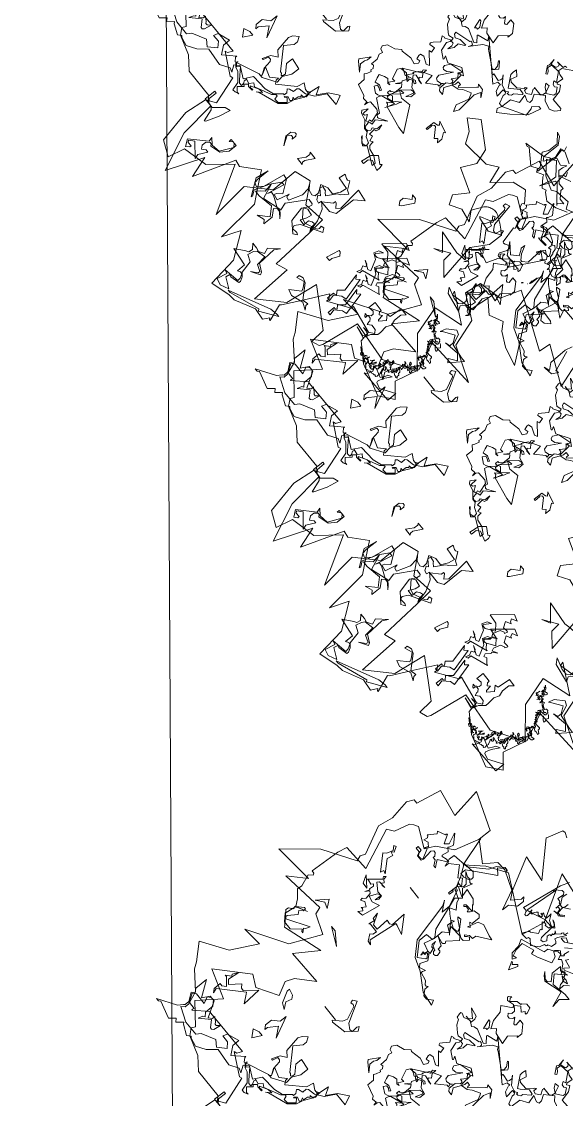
# Model space of a CAD drawing. Header units: metres. Extents: x -71 to 881, y -503 to 661.
# Drawn here: x 113 to 120.13, y -266.55 to -252.44 of the extents above; entities that cross this region are included whole.
import ezdxf

# ---------------------------------------------------------------- set-up
doc = ezdxf.new("R2010")
doc.units = ezdxf.units.M
doc.layers.add('04. Pisos', color=8, linetype='Continuous', lineweight=5)
doc.layers.add('ARBRE', color=100, linetype='Continuous', lineweight=13, true_color=0x00ff3f)

# ---------------------------------------------------------------- blocks, each defined once
blk = doc.blocks.new('WMF2', base_point=(0, 0.01))
at = {"color": 251, "lineweight": 0, "true_color": 0x636466}
for points in [[(152.62, -198.66), (162.76, -199.86), (152.65, -183.05), (154.26, -173.69), (175.85, -184.22), (183.13, -179.1), (188.97, -172.64), (192.5, -184.13), (195.26, -173.72), (200.97, -168.92), (202.85, -164.87), (210.8, -168.41), (212.43, -167.44), (213.62, -166.42), (215.13, -160.27), (217.5, -158.38), (210.72, -142.97), (221.5, -142.28), (222.26, -138.6), (222.84, -126.51), (221.75, -126.41), (221.24, -125.83), (222.46, -124.38), (220.76, -119.93), (220.93, -117.85), (217.92, -115.52), (216.01, -113.25), (211.75, -115.52), (215.09, -113.71), (215.69, -113.21), (216.23, -113.25), (216.29, -112.71), (215.78, -112.1), (217.44, -110.7), (217.53, -109.6), (213.13, -105.6), (212.64, -105.02), (197.13, -110.25), (202.88, -101.16), (188.84, -101.73), (195.03, -95.86), (196.4, -92.3), (193.55, -87.25), (201.48, -82.18), (206.17, -84.52), (217.5, -73.62), (205.76, -70.03), (212.07, -61.12), (204.08, -54.99), (204.77, -53.52), (202.84, -51.25), (195.1, -48.95), (190.12, -45.33), (178.29, -45.44), (176.89, -43.78), (174.7, -43.59), (173.01, -29.2), (166.39, -14.78), (160.89, -29.58), (158.19, -21.39), (152.68, -38.14), (149.95, -37.75), (143.85, -43.43), (139.57, -38.33), (135.29, -33.25), (133.39, -15.7), (130.63, -23.1), (123.64, -13.73), (121.99, -1.9), (114.39, -4.34), (111.72, -4.67), (103.98, -8.76), (99.27, -8.35), (97.95, -10.89), (97.46, -10.41), (97.02, -10.37), (99.54, -16.88), (99.06, -17.38), (95.41, -24.9), (90.83, -34.32), (89.42, -32.65), (89.51, -31.56), (81.64, -37.29), (81.55, -38.39), (70.38, -36.78), (69.61, -32.48), (62.22, -27.79), (49.27, -24.43), (44.16, -28.75), (49.49, -33.04), (47.38, -42.86), (52.22, -53.02), (31.88, -54.47), (45.91, -59.56), (49.4, -70.11), (59.14, -74.81), (58.34, -81.44), (49.36, -83.76), (46.84, -91.88), (40.14, -89.34), (24.4, -82.93), (24.01, -87.6), (8.81, -80.93), (12.69, -92.64)], [(122.03, -4.59), (121.2, -8.62), (122.72, -8.94), (116.58, -10.22), (116.74, -11.56), (117.68, -13), (118.53, -13.17), (119.53, -12.5), (119.62, -15.95), (127.05, -16.59), (123.52, -19.64), (122.5, -20.31), (122.25, -21.93), (124.05, -23.52), (121.84, -23.52), (120.32, -23.2), (118.31, -24.55), (119.17, -26.74), (115.88, -30.39), (117.14, -28.09), (116.53, -20.76), (113.49, -19.25), (112.89, -18.34), (116.25, -16.14), (114.07, -18.14), (114, -18.92), (116.7, -19.9), (117.23, -23.8), (120.73, -22.94), (121.42, -21.76), (121.9, -19.39), (119.14, -18.3), (118.02, -13.51), (116.67, -12.35), (115.65, -10.82), (115.72, -10.05), (119.34, -9.11), (120.19, -9.29), (120.53, -7.61), (116.29, -5.59), (119.5, -4.04), (122.03, -4.59), (122.03, -4.59)], [(100.3, -13.3), (97.37, -13.9), (96.16, -13.9), (102.61, -9.16), (103.21, -9.75), (114.9, -5.14), (116, -5.14), (100.3, -13.3), (100.3, -13.3)], [(172.36, -209.7), (174.37, -210.56), (175.39, -210.16), (176.98, -204.42), (177.29, -203.7), (165.65, -192.21), (176.34, -193.26), (169.52, -180.97), (177.55, -183.87), (181.35, -183.49), (184.59, -178.67), (192.69, -183.49), (192.69, -188.7), (207.51, -193.95), (205.44, -181.84), (216.23, -183.49), (218.11, -173.58), (219.76, -173.52), (220.92, -170.8), (219.49, -162.84), (220.49, -156.77), (215.08, -146.26), (215.94, -144.26), (215.12, -142.21), (227.2, -134.24), (237.13, -121.84), (221.43, -123.58), (227.53, -117.47), (210.08, -120.09), (209.21, -117.47), (201.41, -114.58), (204.04, -108.47), (206.64, -102.36), (221.47, -92.77), (213.62, -93.64), (218.84, -83.17), (228.67, -76.4), (223.08, -70.7), (221.59, -68.47), (214.46, -63.39), (212.7, -59.01), (209.83, -58.98), (210.04, -58.28), (209.88, -57.88), (205.22, -63.07), (204.55, -62.86), (196.2, -62.98), (185.71, -63.11), (186.56, -61.11), (187.58, -60.7), (178.92, -56.25), (177.9, -56.66), (174.32, -45.95), (177.81, -43.34), (178.67, -34.61), (175.87, -21.54), (169.72, -18.91), (168.26, -25.61), (158.55, -28.14), (151.66, -37.02), (141.23, -19.49), (142.97, -34.33), (135.13, -42.17), (135.3, -53.01), (129.01, -55.27), (122.91, -48.29), (114.53, -49.68), (113.77, -42.55), (112.45, -25.61), (108.09, -27.35), (107.21, -10.78), (98.49, -19.49), (96.74, -32.59), (81.64, -23.67), (81.04, -17.76), (78.09, -18.94), (77.45, -20.28), (75.41, -35.48), (59.11, -34.32), (48.77, -41.31), (47.36, -41.88), (58.37, -50.92), (61.87, -62.25), (50.47, -66), (62.16, -71.92), (61.59, -70.48), (52.23, -72.98), (53.36, -78.3), (52.54, -80.39), (46.99, -76.49), (41.75, -79.1), (39.13, -76.49), (33.51, -73.76), (26.05, -72.12), (37.25, -86.3), (38.33, -87.51), (34.61, -92.45), (35.99, -92.94), (34.69, -99.75), (29.28, -96.73), (30.97, -100.19), (21.09, -100.49)], [(95.41, -24.9), (93.1, -25.5), (93.1, -24.4), (91.88, -23.19), (94.81, -24.4), (99.43, -22.59), (101.87, -23.19), (98.33, -26.72), (98.94, -27.82), (100.65, -29.64), (103.57, -28.43), (103.57, -29.64), (101.87, -30.26), (100.05, -29.64), (95.41, -24.9), (95.41, -24.9)], [(57.77, -28.84), (58.63, -30.3), (56.93, -35.37), (57.37, -30.33), (54.22, -29.5), (53.25, -31.47), (53.04, -32.3), (51.55, -33.16), (53.17, -30.11), (53.78, -27.79), (53.47, -27.25), (51.12, -26.63), (45.81, -30.31), (45.66, -26.44), (59.37, -25.77), (58.42, -26.33), (57.77, -28.84), (57.77, -28.84)], [(57.77, -59.77), (57.34, -59.74), (56.99, -59.99), (56.55, -59.99), (56.22, -59.81), (56.35, -59.33), (56.48, -59.08), (57.01, -58.91), (57.45, -59.12), (57.71, -59.07), (57.42, -58.35), (56.8, -58.47), (56.47, -58.28), (56.73, -57.56), (56.31, -57.33), (55.87, -57.53), (55.75, -56.92), (54.93, -56.6), (54.8, -56.85), (54.47, -56.9), (54, -55.88), (52.71, -55.43), (52.29, -55.4), (52.19, -55.8), (52.04, -56.06), (51.25, -56.07), (50.96, -55.61), (50.83, -55.62), (50.67, -55.53), (50.58, -55.28), (49.76, -55.18), (48.77, -54.33), (49.22, -53.47), (49.17, -53.21), (48.84, -53.17), (48.7, -52.42), (48.83, -52.17), (49.57, -52.45), (49.82, -52.58), (49.78, -52.67), (50.67, -53.46), (51.2, -53.08), (51.37, -53.18), (51.41, -53.31), (52.03, -52.33), (52.28, -52.54), (52.29, -52.9), (52.25, -52.99), (52.13, -53.02), (52.29, -53.33), (52.38, -53.6), (52.8, -53.6), (52.54, -52.26), (51.6, -50.66), (51.34, -50.52), (51.27, -50.28), (50.74, -50.44), (50.57, -50.33), (50.48, -50.06), (50.84, -49.82), (50.98, -49.78), (50.89, -49.52), (49.55, -49.37), (48.16, -49.5), (47.78, -49.18), (48, -48.98), (47.85, -48.67), (46.68, -47.94), (46.65, -47.37), (47.56, -47.53), (48.39, -47.43), (48.9, -47.71), (48.98, -47.97), (49.76, -47.72), (50.3, -46.68), (50.19, -46.3), (49.75, -46.27), (49.22, -46.45), (49.02, -45.79), (48.86, -45.72), (48.68, -46.06), (48.07, -45.73), (47.44, -44.86), (46.32, -45.35), (46.14, -45.25), (46.23, -44.64), (46.6, -44.17), (47.56, -44.03), (48.1, -44.22), (48.58, -43.15), (48.01, -42.73), (47.85, -42.43), (48.07, -42.2), (48.76, -42.13), (48.17, -41.4), (48.71, -40.58), (48.32, -39.48), (48.7, -39.37), (49.37, -39.95), (49.47, -40.2), (49.63, -40.29), (49.94, -40.13), (49.49, -39.35), (50.01, -39.4), (50.51, -39.88), (50.54, -40.02), (50.86, -39.85), (50.83, -39.28), (51.31, -38.78), (51.84, -38.83), (51.55, -37.7), (51.59, -37.62), (52.39, -37.81), (52.44, -37.5), (51.18, -36.52), (51.08, -36.13), (51.12, -35.83), (50.51, -35.51), (50.45, -34.8), (50.07, -34.49), (50.03, -34.34), (50.2, -34.23), (50.61, -34.11), (50.82, -34.33), (51.37, -34.3), (52.2, -34.62), (52.47, -34.77), (52.63, -35.28), (52.87, -35.21), (52.86, -34.42), (52.76, -34.37), (52.7, -34.11), (53.34, -34.14), (53.62, -33.41), (53.77, -33.15), (53.9, -33.1), (53.97, -33.15), (54.13, -33.69), (54.66, -33.51), (54.57, -33.25), (56.09, -33.72), (56.03, -33.37), (55.31, -32.87), (55.2, -32.49), (55.39, -32.36), (55.77, -32.24), (55.88, -32.62), (56.15, -32.56), (56.36, -32.12), (55.85, -31.63), (55.46, -30.55), (55.3, -30.46), (55.43, -29.76), (55.24, -28.88), (55.5, -28.39), (55.87, -28.34), (56.16, -28.62), (56.42, -28.33), (56.99, -28.28), (57.65, -27.88), (57.72, -28.12), (58.03, -28.17), (58.25, -27.98), (58.41, -28.05), (58.73, -27.66), (58.86, -27.41), (59.43, -27.6), (60.1, -27.17), (61.07, -28.04), (61.37, -28.09), (61.58, -28.52), (61.97, -28.4), (61.62, -28.65), (61.49, -28.9), (62.03, -29.74), (62.37, -29.92), (63.43, -29.61), (63.34, -29.34), (63.61, -29.26), (63.52, -29), (62.86, -28.99), (63.01, -28.72), (62.94, -28.47), (62.26, -28.88), (62.57, -28.28), (62.89, -28.34), (63.48, -28.85), (64.34, -29.1), (64.6, -29.45), (65.11, -29.53), (65.65, -29.92), (65.93, -29.83), (66.02, -29.66), (65.89, -29.26), (65.11, -29.09), (65.26, -29.04), (66.15, -29.41), (66.02, -29.89), (67.84, -30.97), (67.51, -31.22), (66.81, -30.85), (66.26, -30.24), (65.89, -30.14), (65.56, -30.31), (65.43, -30.34), (65.4, -29.99), (64.88, -30.15), (64.76, -29.76), (64.15, -30.11), (64.22, -30.34), (64, -30.58), (63.48, -30.72), (64.02, -30.36), (64.06, -29.83), (64.32, -29.76), (64.47, -29.5), (64.37, -29.25), (64.12, -29.12), (63.68, -29.31), (63.59, -29.47), (63.68, -29.74), (63.15, -29.91), (62.91, -31.2), (62.89, -30.2), (62.83, -30.07), (62.59, -29.93), (62.37, -30.14), (60.91, -29.37), (60.7, -29.58), (60.56, -29.85), (60.92, -31.25), (60.95, -31.35), (61.49, -30.77), (61.62, -30.52), (60.95, -31.58), (60.73, -31.77), (60.58, -32.05), (60.79, -31.06), (60.63, -30.55), (60.45, -30.45), (60.1, -30.71), (59.75, -31.73), (59.62, -31.98), (59.42, -31.56), (60.41, -30.31), (60.57, -29.63), (60.56, -29.41), (60.48, -29.15), (59.78, -28.78), (59.61, -29.12), (59.81, -29.35), (60.09, -29.48), (59.99, -29.66), (59.52, -29.31), (59.36, -28.78), (58.88, -28.85), (58.48, -28.96), (58.53, -29.53), (58.63, -29.93), (59.11, -30.07), (59.2, -30.34), (58.98, -30.11), (58.66, -30.69), (58.5, -30.4), (57.42, -30.59), (57.23, -30.94), (57.5, -31.63), (57.97, -31.77), (58.34, -31.96), (58.03, -32.11), (58.06, -32.48), (58.09, -32.59), (58.37, -32.72), (58.26, -32.91), (58, -32.77), (57.77, -31.77), (57.68, -31.73), (57.33, -32.4), (57.28, -32.27), (56.9, -32.97), (56.98, -34.3), (57.97, -33.85), (57.74, -35.15), (57.85, -35.31), (57.61, -35.42), (57.47, -35.67), (57.52, -35.37), (57.39, -34.96), (57.14, -34.83), (56.74, -34.96), (56.01, -36.34), (56.16, -35.64), (56.04, -35.25), (55.87, -35.15), (55.61, -35.22), (55.28, -35.83), (55.72, -37.28), (56, -36.77), (56.07, -37.45), (55.3, -37.06), (55.27, -35.48), (54.61, -35.03), (54.96, -35), (55.02, -34.9), (54.16, -34.45), (53.24, -34.74), (53.05, -35.07), (52.92, -35.12), (53.11, -35.44), (53.43, -35.41), (53.84, -35.06), (53.53, -35.66), (53.04, -35.95), (52.98, -36.7), (52.93, -36.78), (52.55, -36.04), (52.54, -35.47), (52.19, -35.28), (51.91, -35.35), (52.44, -37.08), (52.39, -37.16), (52.45, -37.28), (52.71, -37.43), (52.87, -37.29), (53.01, -37.03), (52.38, -38.45), (52.36, -39.1), (52.67, -39.15), (52.85, -39.25), (52.39, -39.66), (52.26, -39.92), (52.49, -40.27), (53.02, -40.55), (52.98, -40.64), (52.41, -40.45), (52.16, -40.32), (52.31, -39.62), (51.9, -39.53), (51.76, -39.57), (51.81, -39.69), (51.02, -39.94), (51.02, -40.16), (51.11, -40.42), (51.46, -40.59), (50.47, -40.19), (49.85, -40.29), (49.72, -40.33), (49.57, -40.61), (49.49, -40.55), (49.46, -40.43), (49.28, -40.54), (49.15, -40.81), (49.22, -41.05), (48.9, -41.88), (48.95, -42.01), (49.46, -41.85), (49.82, -40.94), (49.95, -40.7), (51.24, -41.37), (51.43, -41.67), (51.53, -42.07), (50.86, -41.92), (50.77, -41.24), (50.48, -41.18), (49.74, -41.56), (49.46, -42.27), (49.5, -42.42), (49.41, -42.59), (49.24, -42.27), (48.89, -42.32), (48.63, -42.83), (49.09, -43.19), (49.12, -43.32), (49.21, -43.37), (48.38, -43.7), (48.25, -43.95), (48.36, -44.36), (48.89, -44.41), (49.31, -44.64), (48.96, -44.87), (48.46, -44.41), (48.27, -44.32), (47.88, -45.08), (47.97, -45.33), (48.55, -45.65), (48.68, -45.4), (48.96, -45.31), (49.3, -45.49), (49.06, -45.7), (50.1, -46.26), (50.9, -45.79), (50.93, -45.72), (50.82, -45.31), (50.42, -45.22), (50.17, -45.09), (50.28, -44.9), (51.03, -45.31), (51.03, -45.54), (51.44, -46.19), (51.18, -45.85), (51.02, -45.76), (50.63, -46.1), (50.58, -46.17), (50.67, -46.44), (50.83, -46.52), (51.09, -46.45), (50.35, -46.83), (50.42, -47.09), (50.26, -47.21), (50.42, -47.72), (49.49, -48.01), (49.31, -48.35), (49.49, -48.67), (50.03, -48.84), (50.3, -48.99), (50.77, -48.92), (50.44, -48.95), (51.22, -49.71), (51.11, -49.74), (51.31, -50.19), (51.71, -50.04), (51.65, -50.13), (51.4, -50.23), (51.47, -50.48), (52.03, -50.67), (52.29, -50.82), (52.12, -51.17), (52.29, -51.69), (52.54, -51.59), (52.57, -51.17), (52.63, -51.43), (52.9, -51.36), (52.76, -51.82), (52.87, -52.23), (53.49, -52.1), (53.75, -52.03), (53.04, -52.74), (52.85, -53.52), (52.92, -53.78), (53.01, -53.82), (53.28, -53.74), (53.5, -52.87), (53.5, -53.31), (53.09, -54.09), (52.87, -53.87), (52.85, -53.74), (50.74, -54.16), (50.47, -54.45), (50.6, -54.86), (51.14, -55.04), (51.55, -54.48), (51.91, -54.45), (52.09, -54.54), (52.03, -54.61), (52.09, -54.76), (52.39, -54.6), (52.42, -54.73), (52.51, -54.77), (52.77, -54.69), (52.92, -54.44), (52.77, -54.92), (53.44, -55.27), (53.59, -55.23), (53.84, -55.36), (53.75, -55.52), (53.79, -55.66), (54.35, -55.63), (54.31, -55.72), (54.95, -56.16), (55.21, -56.29), (55.34, -56.28), (55.36, -55.82), (55.49, -55.58), (55.61, -55.96), (55.42, -56.31), (56.6, -57.37), (57.04, -57.37), (57.3, -57.31), (57.27, -56.95), (57.18, -56.7), (56.58, -56.58), (56.42, -56.07), (56.77, -56.03), (57.04, -55.74), (57.17, -55.49), (57.04, -55.96), (57.15, -56.34), (57.42, -56.28), (57.5, -56.1), (57.66, -56.41), (57.75, -56.66), (58.41, -56.45), (58.45, -56.16), (58.7, -56.5), (59.31, -56.82), (58.99, -57.43), (58.98, -58.29), (58.79, -58.19), (59.04, -56.9), (58.99, -56.77), (58.39, -57.11), (58.15, -56.74), (57.97, -56.66), (57.71, -56.74), (57.66, -57.05), (57.53, -57.31), (56.88, -57.52), (57.28, -58.16), (57.46, -58.26), (57.59, -58.22), (57.82, -59.01), (58.22, -58.91), (58.37, -58.64), (58.47, -59.68), (57.96, -59.2), (57.81, -59.24), (57.85, -59.58), (57.93, -59.84), (59.21, -60.53), (58.92, -60.47), (58.77, -60.73), (58.88, -60.98), (59.17, -61.05), (59.42, -61.39), (58.22, -60.54), (57.77, -59.77), (57.77, -59.77)], [(169.87, -28.84), (169.25, -28.23), (167.56, -28.23), (167.56, -27.6), (168.66, -26.5), (170.48, -28.84), (164.64, -34.67), (165.12, -36.39), (162.8, -34.67), (159.28, -35.28), (156.97, -40.52), (158.19, -41.62), (158.8, -41.62), (159.88, -40.52), (159.88, -41.62), (156.97, -41.62), (156.97, -38.21), (158.8, -35.28), (162.8, -34.07), (163.41, -34.67), (164.03, -34.67), (165.12, -33.45), (165.12, -31.75), (164.03, -30.53), (162.8, -31.75), (161.71, -31.75), (163.41, -28.23), (162.8, -26.5), (168.04, -30.53), (169.87, -28.84), (169.87, -28.84)], [(85.82, -32.33), (85.2, -32.33), (84.59, -32.83), (85.82, -34.04), (83.99, -36.36), (85.82, -43.43), (84.59, -42.2), (83.5, -43.43), (81.06, -34.64), (82.88, -34.04), (85.2, -31.73), (84.59, -29.42), (85.82, -29.42), (85.82, -32.33), (85.82, -32.33)], [(127.86, -39.54), (126.03, -38.33), (124.94, -37.24), (127.24, -38.94), (128.46, -38.94), (129.55, -37.85), (127.24, -35.41), (127.24, -31.39), (128.46, -32.48), (131.38, -31.39), (127.86, -34.91), (130.76, -37.85), (136.62, -36.62), (138.93, -36.62), (137.71, -38.33), (136.62, -39.54), (137.23, -43.08), (134.79, -37.24), (127.86, -39.54), (127.86, -39.54)], [(70.82, -34.21), (69.59, -35.56), (69.59, -35.99), (71.7, -36.34), (72.94, -36.34), (70.38, -36.78), (68.72, -38.1), (68.72, -38.45), (69.59, -39.32), (71.7, -39.32), (72.94, -38.1), (73.38, -39.32), (73.38, -39.76), (74.16, -40.55), (75.04, -40.55), (75.48, -40.2), (75.48, -39.32), (75.92, -39.32), (76.72, -40.2), (75.92, -40.2), (74.6, -41.44), (74.6, -42.32), (75.48, -43.11), (77.6, -42.67), (77.6, -45.66), (73.81, -45.66), (73.81, -44.79), (72.94, -44), (72.05, -44.79), (71.7, -42.67), (71.26, -42.32), (69.59, -44.79), (71.26, -46.54), (69.94, -46.89), (69.59, -52), (66.59, -52), (67.83, -50.32), (67.83, -47.34), (67.04, -45.22), (67.83, -43.11), (67.48, -40.2), (67.48, -38.89), (69.16, -36.78), (69.94, -33.86), (74.6, -34.65), (70.82, -34.21), (70.82, -34.21)], [(90.23, -35.66), (89.63, -35.66), (89.02, -36.14), (90.23, -37.37), (88.4, -39.67), (90.23, -46.74), (89.02, -45.52), (87.92, -46.74), (85.48, -37.97), (87.31, -37.37), (89.63, -35.05), (89.02, -32.72), (90.23, -32.72), (90.23, -35.66), (90.23, -35.66)], [(120.42, -66.45), (119.65, -67.04), (117.45, -64.06), (115.93, -63.49), (117.61, -61.04), (118.69, -60.22), (120.94, -56.22), (122.15, -57.02), (122.44, -57.42), (124.35, -57.69), (124.6, -56.41), (122.13, -54.73), (122.91, -54.15), (121.8, -52.67), (120.44, -52.47), (120.32, -53.77), (117.85, -52.09), (115.45, -48.04), (114.13, -43.19), (114.93, -44.29), (115.11, -45.98), (115.4, -46.38), (116.35, -46.16), (117.52, -45.28), (117.5, -42.97), (119.86, -43.05), (118.8, -45.54), (118.53, -47.44), (121.17, -47.9), (122.64, -46.8), (121.69, -48.6), (121.49, -49.97), (121.78, -50.35), (123.77, -50.57), (128.28, -42.59), (127.38, -39.75), (128.46, -38.94), (133.52, -40.99), (134.82, -41.11), (135.39, -39.6), (134.06, -46.44), (135.36, -46.55), (137.61, -42.55), (139.52, -36.52), (138.12, -34.62), (138.22, -33.95), (142.72, -39.97), (141.89, -45.21), (141.95, -40.55), (141.61, -38.48), (139.96, -37.89), (138.27, -40.36), (137.04, -48.82), (135.07, -48.6), (131.68, -44.07), (133.27, -42.27), (133.42, -41.67), (133.14, -41.28), (131.16, -40.93), (130.09, -45.87), (129.9, -44.79), (129.67, -44.48), (128.38, -44.23), (126.63, -49.66), (127.08, -52.73), (128.25, -54.29), (126.47, -52.71), (124.5, -52.36), (123.39, -53.17), (123.49, -54.92), (125.42, -57.49), (122.86, -58.8), (119.88, -58.72), (118.5, -61.58), (118.12, -64.16), (123.08, -64.47), (122.69, -67.2), (121.11, -66.56), (120.42, -66.45), (120.42, -66.45)], [(122.64, -46.8), (119.8, -44.2), (117.78, -43.62), (113.05, -45.94), (112.69, -46.71), (113.05, -47.75), (111.9, -48.16), (110.76, -46.76), (118.41, -42.1), (119.56, -39.88), (119.15, -38.74), (116.82, -39.05), (116.04, -38.68), (117.45, -37.54), (121.56, -40.46), (122.95, -46.17), (122.64, -46.8), (122.64, -46.8)], [(174.7, -43.59), (178.13, -43.59), (178.13, -48.16), (177.26, -48.16), (177.26, -44.83), (176.02, -43.59), (173.91, -43.59), (170.9, -47.37), (168.8, -48.16), (169.68, -43.59), (171.36, -38.49), (171.81, -38.05), (173.47, -42.7), (174.7, -43.59), (174.7, -43.59)], [(82.59, -63.67), (82.02, -62.61), (81.29, -62.4), (83.29, -61.31), (81.8, -59.17), (80.03, -59.45), (79.63, -59.31), (79.98, -58.16), (80.39, -58.29), (81.86, -57.49), (82.69, -54.71), (82.12, -53.66), (80.09, -54.82), (81.89, -53.24), (81.61, -52.7), (82.93, -50.96), (82.44, -49.93), (81.38, -50.49), (79.67, -49.09), (78.94, -48.87), (85.72, -46.19), (85.64, -44.92), (86.71, -44.35), (86.21, -45.98), (87.01, -47.47), (85.95, -48.04), (86.55, -49.02), (88.1, -49.47), (84.71, -48.03), (83.64, -48.6), (85.9, -52.66), (88.14, -53.77), (87.55, -55.72), (85.96, -56.58), (87.61, -54.06), (87.34, -53.53), (86.07, -53.59), (82.77, -55.98), (85.1, -58.01), (88.93, -58.28), (83.26, -65.56), (80.58, -64.76), (82.59, -63.67), (82.59, -63.67)], [(99.65, -46.23), (100.87, -43.31), (100.87, -42.08), (102.57, -42.08), (101.47, -47.33), (100.87, -47.33), (99.65, -46.23), (99.65, -46.23)], [(87.01, -67), (86.45, -65.93), (85.72, -65.71), (87.73, -64.61), (86.24, -62.48), (84.47, -62.76), (84.07, -62.63), (84.4, -61.49), (84.81, -61.62), (86.3, -60.82), (87.13, -58.03), (86.56, -56.98), (84.52, -58.13), (86.33, -56.54), (86.04, -56.01), (87.37, -54.28), (86.87, -53.24), (85.82, -53.82), (84.11, -52.42), (83.35, -52.19), (90.12, -49.5), (90.07, -48.23), (91.12, -47.66), (90.64, -49.3), (91.42, -50.77), (90.37, -51.37), (90.96, -52.33), (92.52, -52.8), (89.13, -51.34), (88.07, -51.91), (90.31, -55.97), (92.58, -57.08), (91.99, -59.05), (90.39, -59.91), (92.05, -57.37), (91.75, -56.85), (90.49, -56.9), (87.19, -59.31), (89.51, -61.33), (93.35, -61.59), (87.7, -68.89), (85.01, -68.09), (87.01, -67), (87.01, -67)], [(40.86, -56.38), (43.16, -58.19), (49.01, -56.98), (47.19, -57.59), (47.19, -59.3), (49.01, -61.74), (53.04, -58.82), (53.65, -58.19), (53.04, -60.53), (50.1, -63.43), (48.41, -62.83), (46.7, -58.82), (40.86, -58.19), (39.03, -58.19), (42.55, -52.98), (43.78, -54.06), (40.86, -56.38), (40.86, -56.38)], [(220.57, -50.22), (221.79, -50.2), (214.78, -54.92), (213.59, -56.76), (213.1, -57.26), (213.13, -59.1), (215.47, -61.97), (214.27, -63.08), (215.5, -64.29), (215.56, -69.52), (211.34, -63.72), (209.67, -66.67), (207.37, -66.7), (203.77, -60.91), (202.56, -62.13), (202.58, -63.23), (200.85, -62.15), (200.24, -61.55), (199.64, -61.56), (198.56, -62.79), (199.01, -59.87), (199.61, -59.26), (200.21, -59.24), (202.55, -61.52), (206.05, -57.94), (205.47, -59.78), (204.85, -60.28), (206.1, -61.48), (206.14, -65.01), (207.85, -66.7), (209.07, -66.69), (210.27, -65.56), (209.03, -63.15), (213.66, -63.1), (214.86, -61.99), (212.51, -58.47), (212.49, -56.77), (213.57, -55.55), (207.7, -53.3), (201.85, -53.37), (200.78, -55.09), (195.57, -58.07), (193.11, -56.39), (190.24, -59.36), (192.08, -61.04), (195, -61.01), (194.41, -62.83), (189.81, -64.59), (189.77, -61.68), (187.3, -58.79), (183.33, -62.96), (183.33, -62.37), (182.1, -61.15), (172.77, -65.4), (172.29, -65.4), (171.68, -66.02), (173.43, -68.94), (169.39, -67.77), (166.98, -70.11), (166.96, -69.01), (165.85, -67.81), (160.08, -73.71), (159.5, -76.65), (157.18, -75.46), (155.35, -75.48), (154.92, -80.22), (153.06, -77.33), (150.8, -81.38), (147.91, -83.85), (147.29, -84.34), (145.55, -80.94), (150.8, -80.88), (153.05, -76.72), (155.95, -74.38), (158.86, -73.73), (159.47, -73.11), (159.44, -71.4), (161.14, -70.78), (161.73, -70.16), (160.64, -69.08), (160.62, -67.87), (161.11, -67.86), (163.5, -64.91), (166.9, -63.65), (173.36, -63.08), (175.14, -59.53), (179.8, -61.8), (181.48, -60.07), (179.75, -57.65), (181.46, -58.23), (184.95, -55.88), (192.02, -56.41), (194.9, -52.85), (198.42, -50.48), (201.82, -51.06), (202.43, -51.55), (203.66, -50.42), (207.69, -52.09), (208.3, -52.68), (210.1, -50.35), (211.21, -51.44), (213, -49.09), (219.97, -50.84), (220.57, -50.22), (220.57, -50.22)], [(113.17, -63.62), (113.17, -55.18), (115.36, -53.65), (120.07, -53.65), (116.91, -56.82), (116.91, -57.81), (116.37, -57.81), (114.82, -56.28), (113.72, -57.81), (114.82, -67.35), (110.12, -66.81), (113.17, -63.62), (113.17, -63.62)], [(136.37, -58.45), (136.37, -57.37), (135.76, -56.76), (138.68, -56.76), (136.98, -59.69), (136.98, -61.39), (137.47, -62), (134.54, -62), (136.37, -58.45), (136.37, -58.45)], [(147.98, -61.05), (146.87, -62.15), (146.26, -62.15), (145.66, -61.53), (145.66, -59.83), (146.26, -60.44), (146.87, -60.44), (147.98, -59.23), (145.66, -55.68), (147.98, -58.61), (147.98, -61.05), (147.98, -61.05)], [(156.89, -69.51), (157.43, -66.75), (159.56, -64.03), (167.3, -61.05), (168.14, -60.32), (166.54, -62.02), (168.32, -61.8), (171.36, -59.94), (170.42, -59.42), (170.47, -59.72), (169.59, -59.84), (169.56, -59.52), (171.59, -59.29), (172.31, -59.83), (173.34, -58.5), (172.64, -57.96), (174.22, -55.94), (172.57, -54.64), (171.71, -54.74), (173.12, -54.01), (174.29, -53.87), (175.3, -57.08), (178.61, -59.71), (180.18, -60.09), (181.49, -61.11), (181.56, -61.74), (181.3, -62.07), (181.53, -61.43), (180.22, -60.39), (179.42, -61.68), (175.68, -58.22), (174.72, -57.4), (173.53, -57.53), (173.65, -58.47), (174.34, -59.58), (174.13, -59.93), (174.18, -60.23), (174.45, -60.45), (172.34, -60.13), (171.33, -61.75), (169.98, -60.98), (163.78, -64.16), (162.73, -65.48), (162.11, -65.55), (161.63, -64.1), (159.84, -64.31), (157.76, -66.95), (159.09, -68.05), (159.4, -68.02), (159.94, -67.33), (159.98, -67.64), (159.15, -68.6), (157.6, -68.22), (157.12, -68.85), (157.81, -69.96), (157.22, -69.78), (156.92, -69.81), (156.81, -71.58), (156.27, -72.27), (156.3, -72.59), (156.65, -72.85), (155.79, -72.95), (154.94, -73.93), (155.05, -74.81), (156.1, -75.62), (155.22, -76.3), (155.18, -73.27), (156.89, -69.51), (156.89, -69.51)], [(64.7, -71.27), (60.09, -70.06), (57.77, -70.06), (56.55, -71.27), (56.55, -72.98), (58.86, -75.3), (55.34, -79.44), (56.55, -80.53), (57.77, -80.53), (58.86, -79.44), (58.86, -80.05), (57.77, -81.14), (55.34, -81.14), (55.34, -78.22), (57.77, -75.92), (52.42, -71.77), (51.91, -71.27), (51.91, -70.06), (52.42, -69.46), (51.91, -70.67), (53.02, -71.77), (55.34, -71.77), (56.55, -70.06), (55.34, -68.37), (63.01, -69.46), (64.7, -71.27), (64.7, -71.27)], [(171.68, -66.02), (173.31, -68.24), (173.88, -71.59), (174.47, -72.18), (175.5, -72.18), (176.09, -69.97), (176.66, -69.97), (175.5, -73.22), (173.31, -74.97), (175.5, -76.59), (176.66, -82.74), (176.09, -84.36), (174.47, -86.09), (173.31, -84.36), (173.31, -82.74), (175.5, -79.36), (168.32, -72.18), (167.74, -72.18), (167.15, -71.59), (166.58, -72.18), (166.58, -73.22), (169.36, -76), (169.36, -78.78), (164.96, -78.33), (164.96, -74.97), (166.58, -71.59), (166.11, -68.82), (171.09, -65.45), (172.15, -65.45), (171.68, -66.02), (171.68, -66.02)], [(187.57, -69.19), (189.89, -71.62), (187.57, -72.72), (185.74, -72.72), (187.57, -69.19), (187.57, -69.19)], [(211.1, -72.56), (210.01, -72.56), (208.8, -73.77), (211.73, -76.09), (212.35, -76.09), (210.51, -77.8), (211.1, -78.4), (210.01, -80.71), (210.51, -76.09), (208.8, -74.88), (205.88, -79.01), (204.66, -77.8), (203.56, -77.8), (200.04, -82.55), (199.42, -74.88), (201.73, -77.8), (202.34, -78.4), (210.51, -70.25), (210.01, -68.43), (211.1, -69.64), (211.1, -72.56), (211.1, -72.56)], [(68.73, -71.99), (73.89, -76.06), (74.34, -79.76), (79.68, -75.87), (76.6, -77.49), (82.66, -82.33), (73, -81.67), (70.51, -82.25), (69.1, -82.43), (69.35, -83.04), (69.14, -83.51), (68.47, -83.79), (70.41, -85.67), (71.27, -86.04), (71.55, -86.71), (71.33, -86.9), (71, -87.03), (70.05, -86.62), (66.45, -92.02), (69.04, -89.28), (63.17, -87.99), (61.62, -92.45), (60.75, -93.34), (61.84, -93.29), (62.18, -93.16), (62.64, -93.37), (63.02, -94.3), (61.86, -97.06), (62.03, -98.49), (62.51, -98.7), (62.64, -99.03), (64.13, -98.04), (64.8, -97.78), (65.29, -97.98), (67.08, -104.41), (66.4, -104.68), (68.19, -108.14), (67.94, -108.55), (67.68, -108.66), (68.1, -109.68), (68.37, -109.56), (69.29, -109.9), (69.08, -110.38), (70.18, -111.12), (70.78, -110.87), (71.7, -111.21), (72.22, -112.5), (72.02, -112.99), (71.4, -113.23), (75.46, -116.88), (80.69, -115.04), (86.12, -108.09), (88.43, -114.47), (92.34, -111.31), (103.35, -109.97), (106.1, -114.07), (110.61, -116.64), (106.84, -120.37), (96.77, -114.54), (94.84, -108.74), (97.41, -102.93), (91.6, -101), (87.74, -99.72), (91.28, -94.1), (89.03, -90.71), (84.85, -93.45), (79.38, -92.64), (82.27, -96.02), (80.34, -100.54), (80.31, -100.55), (80.25, -100.64), (80.17, -100.76), (80.05, -100.9), (79.89, -101.09), (79.68, -101.28), (79.47, -101.5), (79.2, -101.73), (78.93, -101.95), (78.6, -102.17), (78.25, -102.36), (77.89, -102.55), (77.49, -102.7), (77.07, -102.81), (76.62, -102.9), (76.15, -102.93), (75.62, -102.89), (75.04, -102.76), (74.41, -102.57), (73.74, -102.32), (73.05, -102.03), (72.35, -101.7), (71.67, -101.35), (70.98, -101), (70.34, -100.64), (69.73, -100.29), (69.19, -99.97), (68.7, -99.67), (68.31, -99.43), (68.02, -99.24), (67.83, -99.11), (67.77, -99.08), (67.77, -93.28), (71.55, -86.71), (68.73, -71.99), (68.73, -71.99)], [(99.66, -159.16), (102.89, -156.4), (103, -154.96), (101.56, -154.29), (99.54, -154.17), (99.73, -151.7), (99.31, -151.21), (98.26, -152.1), (96.65, -150.2), (95.72, -146.4), (91.23, -146.56), (90.77, -146.01), (91.89, -144.08), (93.76, -142.97), (97.21, -143.77), (98.75, -145.15), (101.81, -142.17), (100.48, -140.04), (100.32, -138.84), (101.34, -138.36), (103.76, -139.06), (102.79, -135.77), (105.69, -133.77), (105.82, -129.54), (107.25, -129.65), (108.74, -132.52), (108.73, -133.49), (109.15, -133.99), (110.39, -133.89), (109.93, -130.65), (111.62, -131.51), (112.63, -133.81), (112.58, -134.33), (113.9, -134.17), (114.51, -132.19), (129.81, -142.39), (128.59, -140.94), (132.57, -139.47), (132.73, -139.13), (130.53, -137.19), (131.32, -136.44), (136.79, -138.11), (138.2, -137.61), (139, -136.87), (141.22, -138.01), (143.41, -136.76), (145.13, -137.25), (145.63, -137.09), (145.6, -136.33), (145.13, -134.84), (144.07, -134.71), (142.97, -132.98), (140.36, -131.23), (139.36, -130.72), (137.49, -131.32), (137.22, -130.44), (139.58, -128.86), (139.92, -129.04), (140.84, -128.69), (139.42, -126.79), (141.03, -124.5), (141.52, -123.53), (141.36, -123.04), (141.12, -122.91), (139.13, -123.53), (138.58, -121.59), (139.52, -121.34), (135.03, -117.8), (136.15, -117.21), (139.1, -118.34), (140.49, -117.9), (140.5, -117.08), (140.06, -115.71), (138.68, -116.15), (138.33, -115.23), (139.13, -113.66), (141.69, -114.16), (145.74, -113.14), (146.33, -113.43), (148.12, -111.55), (151.13, -110.32), (152.08, -108.49), (151.44, -107.36), (150.04, -107.03), (150.34, -105.65), (149.29, -103.85), (149.18, -101.08), (148.29, -101.35), (147.47, -100.54), (147.61, -99.46), (147.03, -99.16), (147.51, -97.44), (147.99, -96.52), (146.26, -95.22), (146.17, -92.39), (141.64, -91.28), (140.84, -90.46), (139.13, -90.72), (138.69, -89.34), (138.63, -90.88), (138.17, -91.79), (134.57, -91.91), (133.35, -91.28), (132.09, -87.5), (133.07, -87.18), (132.73, -86.26), (133.71, -85.95), (135.09, -87.89), (135.6, -86.91), (136.47, -86.63), (136.66, -89.45), (137.77, -87.31), (136.97, -86.47), (134.21, -85.79), (131.7, -83.77), (130.11, -83.69), (128.85, -82.3), (126.54, -81.5), (126.24, -80.52), (126.57, -79.87), (128, -79.47), (130.14, -81.38), (129.97, -80.9), (127.04, -78.97), (125.91, -80.36), (118.92, -77.16), (118.88, -78.69), (121.4, -80.01), (124.34, -80.36), (125.43, -81.26), (125.58, -82.58), (125.74, -83.07), (126.83, -82.4), (127.49, -84.3), (128.86, -83.86), (129.13, -86.37), (128.24, -86.66), (128, -87.76), (128.66, -89.67), (128.66, -87.28), (130.11, -86.07), (129.76, -85.15), (130.27, -84.17), (131.22, -83.92), (132.14, -84.39), (132.47, -86.12), (132.16, -86.71), (131.17, -87.01), (131.77, -88.88), (128.43, -92.34), (131.45, -90.3), (131.93, -90.21), (132.84, -90.68), (132.69, -91.75), (138.01, -94.49), (137.8, -95.54), (137.29, -96.51), (132.41, -98.35), (132.02, -98.48), (132.65, -95.66), (133.11, -94.75), (131.35, -98.96), (131.2, -100.04), (130.7, -101), (133.23, -98.36), (135.1, -97.76), (135.74, -98.1), (135.68, -99.63), (133.33, -102.77), (132.87, -103.68), (134.56, -103.4), (136.24, -97.94), (137.95, -96.02), (138.58, -95.62), (139.55, -95.29), (142.04, -96.56), (141.41, -97.82), (140.33, -97.67), (139.33, -97.16), (139.01, -97.82), (141.07, -98.46), (142.94, -97.86), (143.7, -99.41), (144.2, -100.81), (142.43, -101.88), (141.01, -102.38), (139.61, -101.25), (138.63, -101.56), (139.77, -101.73), (138.66, -103.88), (139.89, -103.76), (141.57, -107.36), (140.9, -108.66), (138.27, -109.27), (136.88, -108.14), (135.58, -107.47), (135.77, -108.71), (134.62, -109.36), (134.22, -109.47), (133.26, -108.98), (132.92, -109.62), (133.89, -110.13), (137.3, -108.77), (137.63, -108.93), (136.36, -111.4), (136.84, -111.24), (135.54, -113.78), (131.42, -116.34), (130.72, -112.44), (127.35, -115.8), (126.6, -115.82), (126.85, -116.77), (126.37, -117.68), (127.17, -116.93), (128.65, -116.47), (129.55, -116.93), (129.96, -118.38), (127.38, -123.37), (129.16, -121.51), (130.54, -121.07), (131.19, -121.4), (131.54, -122.32), (130.4, -124.53), (125.18, -126.19), (126.16, -124.31), (123.96, -125.55), (126.75, -127), (131.48, -123.86), (134.15, -124.91), (133.52, -123.75), (133.68, -123.43), (136.79, -125.04), (137.86, -128.38), (137.23, -129.62), (137.38, -130.11), (136.11, -130.19), (135.51, -129.14), (135.65, -127.24), (134.56, -129.39), (134.72, -131.45), (132.62, -133.14), (132.44, -133.48), (135.45, -133.06), (137.16, -131.97), (138.4, -132.6), (138.75, -133.52), (132.62, -135.52), (132.46, -135.87), (131.99, -135.96), (131.01, -135.45), (131.05, -134.73), (131.55, -133.76), (128.65, -138.59), (126.7, -139.98), (125.97, -139.17), (125.32, -138.84), (119.23, -135.58), (118.45, -136.25), (118.79, -137.79), (120.16, -139.39), (119.88, -139.63), (118.23, -138.25), (117.58, -137.48), (118.99, -135.3), (117.81, -134.49), (117.3, -134.44), (117.31, -134.91), (114.32, -134.66), (114, -135.42), (113.97, -136.41), (114.88, -137.47), (112.09, -134.75), (109.9, -134.31), (109.39, -134.27), (108.55, -134.98), (108.32, -134.71), (108.41, -134.24), (107.65, -134.4), (106.82, -135.1), (106.74, -136.05), (104.54, -138.4), (104.55, -138.87), (106.51, -139.03), (108.95, -136.47), (109.72, -135.82), (113.14, -139.82), (113.34, -141.07), (113.17, -142.56), (111.11, -141.15), (111.72, -138.72), (110.83, -138.12), (107.79, -138.4), (105.92, -140.47), (105.88, -141), (105.33, -141.47), (105.18, -140.15), (103.95, -139.86), (102.35, -141.23), (103.5, -143.03), (103.41, -143.5), (103.65, -143.77), (100.39, -143.77), (99.59, -144.43), (99.47, -145.98), (101.18, -146.84), (102.3, -148.17), (100.78, -148.52), (99.7, -146.26), (99.24, -145.7), (96.84, -147.73), (96.81, -148.71), (98.38, -150.55), (99.16, -149.88), (100.2, -149.96), (101.09, -151.02), (100.03, -151.47), (102.77, -154.68), (106.07, -154.17), (106.29, -153.98), (106.42, -152.45), (105.24, -151.63), (104.58, -150.84), (105.14, -150.36), (107.17, -152.77), (106.84, -153.51), (107.36, -156.24), (106.96, -154.77), (106.52, -154.26), (104.73, -154.84), (104.51, -155.03), (104.42, -156.07), (104.84, -156.57), (105.88, -156.64), (102.86, -156.92), (102.73, -157.89), (102.04, -158.1)], [(97.72, -81.01), (100.04, -76.4), (100.64, -75.79), (101.87, -77), (101.87, -78.71), (99.41, -81.01), (100.64, -82.24), (98.93, -82.24), (97.72, -81.01), (97.72, -81.01)], [(122.21, -79.14), (120.38, -81.45), (117.46, -79.74), (116.86, -80.36), (116.37, -79.14), (116.37, -77.44), (120.38, -78.53), (121.59, -77.44), (121.59, -75.13), (122.69, -75.13), (122.21, -79.14), (122.21, -79.14)], [(184.65, -79.77), (186.95, -76.25), (186.95, -75.04), (188.18, -76.25), (188.18, -79.17), (185.74, -81.48), (185.74, -84.42), (181.72, -76.25), (184.65, -79.77), (184.65, -79.77)], [(18.5, -90.74), (17.84, -93.61)], [(17.83, -90.91), (14.87, -83.79), (14.78, -83.17), (13.49, -83.45), (14.87, -81.07), (17.86, -80.56), (18.47, -80.47), (16.28, -81.33), (18.28, -83.52), (18.5, -90.74), (18.5, -90.74)], [(55.55, -83.45), (56.85, -81.67), (58.61, -84.37), (59.53, -88.36), (61.31, -90.12), (57.78, -93.28), (58.61, -94.11), (61.31, -93.28), (62.23, -94.11), (62.23, -94.58), (61.31, -95.5), (61.31, -94.58), (60.48, -93.73), (58.61, -95.97), (56.85, -96.33), (56.85, -96.8), (55.55, -98.2), (53.79, -98.2), (52.87, -96.33), (52.87, -95.5), (53.33, -95.5), (53.79, -95.97), (54.63, -94.58), (56.39, -95.97), (58.23, -94.11), (56.85, -93.28), (56.39, -92.81), (56.39, -91.51), (57.31, -90.59), (56.39, -89.66), (55.55, -89.66), (54.63, -90.59), (54.63, -91.51), (52.87, -89.66), (52.41, -89.66), (51.93, -90.12), (52.41, -92.34), (50.63, -92.34), (47.94, -89.66), (47.94, -87.42), (48.41, -87.89), (50.63, -84.84), (49.71, -81.67), (54.16, -82.15), (55.55, -83.45), (55.55, -83.45)], [(193.06, -90.68), (193.06, -91.77), (190.63, -91.29), (189.54, -90.08), (190.15, -87.76), (188.32, -85.45), (190.63, -86.53), (193.06, -90.68), (193.06, -90.68)], [(30.71, -93.26), (29.79, -92.67), (31.51, -90.88), (33.12, -90.61), (34.74, -92.37), (37.69, -92.07), (35.5, -93.43), (30.71, -93.26), (30.71, -93.26)], [(48.48, -94.16), (48.71, -93.73), (48.96, -93.86), (48.64, -94.24), (48.48, -94.16), (48.48, -94.16)], [(58.61, -95.97), (60.32, -95.97), (63.86, -99.98), (59.71, -97.06), (57.39, -99.38), (58.61, -101.21), (59.21, -101.81), (59.21, -103.52), (57.39, -100.59), (55.69, -98.89), (55.08, -98.89), (53.39, -100.59), (53.87, -107.05), (50.45, -105.22), (56.79, -93.05), (56.79, -94.14), (58.61, -95.97), (58.61, -95.97)], [(46.51, -96.62), (46.65, -96.16), (46.74, -95.97), (46.95, -97.29), (46.8, -97.34), (46.58, -99.41), (46.49, -99.57), (46.51, -96.62), (46.51, -96.62)], [(47.28, -95.16), (47.15, -95.21), (47.28, -95.16), (47.28, -95.16)], [(78.38, -97.12), (74.97, -98.96), (73.76, -100.65), (74.37, -105.9), (74.97, -106.51), (76.08, -106.51), (76.08, -107.72), (74.37, -108.33), (72.54, -99.56), (70.84, -97.73), (69.62, -97.73), (69.14, -100.05), (68.53, -100.65), (67.9, -98.96), (72.05, -96.02), (77.9, -96.64), (78.38, -97.12), (78.38, -97.12)], [(132.71, -95.54), (133.58, -96.42), (134.37, -96.42), (132.71, -98.1), (134.81, -99.76), (136.47, -98.97), (136.93, -98.97), (136.93, -100.2), (136.47, -100.2), (135.25, -101.44), (135.25, -104.42), (136.12, -105.31), (137.8, -103.54), (136.47, -105.66), (136.93, -106.1), (136.12, -108.22), (136.93, -109.09), (137.8, -108.22), (139.92, -109.09), (140.71, -109.09), (134.81, -113.75), (135.25, -114.99), (134.37, -115.87), (134.37, -114.12), (133.14, -112.88), (134.02, -111.98), (133.14, -111.2), (131.46, -111.2), (135.25, -111.63), (136.12, -110.76), (132.71, -107.41), (130.14, -106.98), (130.14, -104.87), (131.46, -103.54), (130.59, -106.54), (131.03, -106.98), (132.27, -106.54), (134.81, -103.19), (131.92, -101.88), (128.03, -102.76), (120.98, -94.11), (123.89, -94.11), (132.71, -95.54), (132.71, -95.54)], [(151.83, -99.7), (151.83, -97.88), (149.53, -95.56), (153.05, -97.88), (153.66, -98.49), (151.35, -102.62), (151.35, -100.8), (151.83, -99.7), (151.83, -99.7)], [(173.74, -97.12), (171.08, -99.94), (170.47, -101.94), (172.73, -106.71), (173.49, -107.11), (174.53, -106.76), (174.92, -107.91), (173.5, -109.02), (168.96, -101.3), (166.77, -100.11), (165.62, -100.49), (165.9, -102.84), (165.52, -103.6), (164.39, -102.19), (167.39, -98.11), (173.12, -96.81), (173.74, -97.12), (173.74, -97.12)], [(45.08, -100.81), (45.46, -101.12), (45.03, -100.9), (45.08, -100.81), (45.08, -100.81)], [(45.94, -101.27), (45.76, -101.16), (46.23, -100.87), (46.06, -101.21), (45.94, -101.27), (45.94, -101.27)], [(46.06, -100), (46.17, -99.95), (46.26, -100.23), (46.22, -100.08), (46.06, -100), (46.06, -100)], [(111.88, -106.14), (110.25, -104.06), (110.25, -101.98), (111.34, -103.08), (112.32, -101.98), (115.5, -105.17), (116.06, -105.17), (117.15, -104.06), (116.61, -104.06), (116.61, -101.98), (117.15, -101.98), (117.15, -105.71), (115.5, -106.14), (114.95, -106.7), (116.06, -107.79), (111.34, -106.7), (111.88, -106.14), (111.88, -106.14)], [(173.09, -98.24), (179.55, -98.24), (173.09, -98.24), (173.09, -98.24)], [(41.84, -105.25), (43.62, -104.29), (45.73, -104.74), (46.01, -105.12), (46.77, -104.41), (46.73, -105.44), (47.43, -106.2), (49.22, -105.25), (49.85, -105.94), (51.28, -104.6), (49.82, -106.67), (50.87, -107.74), (52.95, -107.44), (53.69, -106.82), (53.01, -105.71), (53.39, -105.43), (54.48, -105.47), (52.9, -108.54), (51.53, -107.75), (50.51, -107.72), (50.13, -108.07), (50.82, -109.11), (51.79, -110.25), (52.85, -109.93), (52.79, -111.31), (53.49, -112.07), (56.63, -111.82), (57.39, -111.12), (57.42, -110.48), (56.72, -109.72), (54.29, -109.98), (54.31, -109.62), (56.73, -109.36), (58.12, -109.4), (57.43, -110.12), (58.73, -112.28), (60.09, -113.37), (60.82, -113.4), (59.39, -114.07), (58.29, -114.03), (58.31, -113.66), (57.96, -113.28), (57.27, -113.98), (53.82, -112.76), (52.77, -111.68), (52.09, -112.38), (50.71, -111.59), (50.41, -110.19), (50.06, -109.81), (49.75, -108.42), (48.76, -107.65), (46.27, -107.55), (44.45, -109.59), (43.06, -109.17), (42.78, -107.03), (42.83, -106.03), (42.2, -105.27), (41.44, -105.97), (41.35, -108.07), (41.41, -106.7), (39.72, -105.17), (39.79, -103.4), (41.84, -105.25), (41.84, -105.25)], [(41.84, -105.25), (41.63, -105.03), (41.84, -105.25), (41.84, -105.25)], [(216.62, -108.51), (216.01, -113.25), (213.7, -115.58), (213.1, -115.58), (213.1, -114.35), (214.19, -113.25), (213.1, -112.03), (215.41, -108.51), (215.41, -107.9), (214.8, -107.41), (206.64, -112.66), (207.25, -110.82), (207.86, -110.33), (206.64, -109.11), (207.25, -109.11), (207.86, -109.72), (210.77, -106.2), (214.19, -106.2), (216.62, -108.51), (216.62, -108.51)], [(115.75, -121.61), (116.64, -123.29), (117.08, -123.72), (119.97, -122.05), (121.3, -120.73), (123.86, -119.93), (125.08, -116.95), (123.4, -114.83), (125.08, -114.83), (125.96, -115.71), (125.96, -118.61), (124.64, -119.93), (124.64, -120.73), (125.08, -121.17), (125.96, -121.17), (124.64, -123.29), (125.96, -124.6), (125.96, -124.95), (124.64, -124.95), (124.21, -120.73), (124.21, -120.38), (123.86, -119.93), (123.4, -121.17), (123.4, -122.5), (122.09, -122.5), (122.09, -121.61), (121.74, -121.17), (117.52, -126.7), (117.08, -127.05), (117.87, -127.93), (115.4, -127.93), (113.63, -125.83), (113.28, -125.39), (114.96, -126.7), (115.75, -124.16), (114.96, -116.16), (115.75, -114.04), (117.08, -116.51), (115.75, -121.61), (115.75, -121.61)], [(194.63, -115.87), (201.7, -119.08), (199.51, -119.1), (194.63, -115.87), (194.63, -115.87)], [(88.02, -127.64), (89.18, -128.05), (81.01, -130.16), (79.28, -131.51), (78.66, -131.81), (78.08, -133.54), (79.32, -137.06), (77.83, -137.7), (78.59, -139.25)], [(67.29, -132.34), (71.77, -130.12), (70.62, -131.65), (69.87, -131.93), (70.65, -133.46)], [(72.87, -136.03), (77.25, -137.51), (78.75, -136.87), (77.7, -132.76), (78.24, -131.16), (79.66, -130.35), (74.87, -126.28), (69.33, -124.41), (67.74, -125.68), (61.86, -126.76), (60.09, -124.38), (56.38, -126.21)], [(59.04, -124.03), (62.95, -121.62), (67.02, -120.56), (70.08, -122.22), (70.5, -122.88), (71.99, -122.24), (75.25, -125.13), (75.62, -125.9), (78.11, -124.29), (78.79, -125.68), (81.26, -124.08), (87.26, -128.05), (88.02, -127.64), (88.02, -127.64)], [(81.01, -137.11), (81.01, -130.16), (79.79, -128.95), (77.48, -133.7), (74.56, -133.08), (72.85, -134.78), (73.33, -133.08), (73.33, -131.26), (69.33, -128.34), (67, -128.34), (67, -127.23), (64.57, -124.92), (62.26, -124.92), (64.09, -123.1), (63.48, -122.5), (69.93, -127.84), (71.03, -127.84), (73.33, -122), (72.24, -126.63), (72.24, -128.95), (76.88, -133.08), (78.71, -131.26), (78.09, -131.26), (78.09, -124.92), (78.71, -124.92), (78.71, -126.63), (82.71, -130.78), (81.61, -133.08), (81.61, -137.11), (85.03, -140.02), (83.32, -139.54), (81.01, -137.11), (81.01, -137.11)], [(208.1, -122), (210.46, -122.83), (213.34, -120.5), (210.43, -124.86), (208.1, -122), (208.1, -122)], [(105.82, -129.54), (97.54, -134.76), (98.14, -137.7), (98.75, -138.3), (97.05, -140.62), (95.83, -140.62), (97.05, -135.38), (101.69, -130.15), (105.21, -126.6), (106.3, -127.7), (105.82, -129.54), (105.82, -129.54)], [(190.5, -128.76), (189.64, -129.45), (189.46, -131.17), (193.19, -131.13), (193.65, -130.73), (193.32, -133.22), (194.17, -133.3), (194.78, -135.8), (192.24, -131.89), (190.15, -132.02), (190.49, -137.07), (188.78, -136.9), (187.93, -137.58), (188.18, -143.5), (182.86, -137.92), (186.5, -138.74), (187.36, -138.82), (188.57, -127.35), (187.03, -126.24), (188.66, -126.48), (190.5, -128.76), (190.5, -128.76)], [(167.53, -134.78), (172.77, -136.49), (177.52, -141.23), (181.55, -156.93), (182.76, -158.76), (179.84, -155.24), (179.84, -158.76), (182.76, -165.09), (183.97, -163.4), (183.36, -163.4), (183.36, -161.69), (183.97, -161.69), (183.97, -165.71), (182.76, -166.93), (185.07, -169.24), (186.28, -168.03), (189.83, -171.55), (192.73, -168.64), (192.73, -166.93), (193.83, -169.85), (193.83, -172.16), (187.38, -173.37), (181.55, -179.23), (180.45, -182.15), (178.13, -184.47), (176.91, -184.47), (176.31, -183.86), (177.52, -184.47), (179.84, -182.15), (177.52, -180.32), (185.07, -173.85), (186.89, -172.16), (186.89, -169.85), (185.07, -169.85), (182.76, -170.95), (182.15, -170.45), (181.55, -170.45), (181.05, -170.95), (182.15, -166.93), (179.21, -164.61), (181.05, -162.17), (176.31, -149.38), (174, -147.07), (174, -145.86), (176.91, -145.25), (176.91, -141.71), (172.29, -137.1), (169.85, -139.41), (169.85, -140.01), (171.07, -141.23), (170.45, -141.23), (168.76, -139.41), (169.85, -136.49), (168.76, -135.38), (166.44, -136.49), (166.93, -135.38), (166.93, -134.78), (163.52, -134.17), (162.29, -132.95), (161.69, -132.95), (161.08, -133.55), (161.08, -131.86), (159.38, -130.03), (157.67, -130.03), (155.85, -131.86), (154.74, -130.03), (160.6, -130.65), (167.53, -134.78), (167.53, -134.78)], [(198.96, -132.02), (199.76, -132.54), (200.36, -132.4), (199.38, -133.95), (201.26, -134.85), (202.39, -133.98), (202.72, -133.9), (202.93, -134.84), (202.59, -134.91), (201.88, -136.06), (202.37, -138.31), (203.19, -138.84), (204.17, -137.22), (203.51, -139.04), (203.93, -139.29), (203.69, -141.03), (204.43, -141.55), (204.96, -140.74), (206.69, -141.04), (207.29, -140.91), (203.63, -145.45), (204.17, -146.3), (203.66, -147.12), (203.34, -145.79), (202.2, -145.06), (202.72, -144.26), (201.92, -143.8), (200.66, -144.08), (203.6, -143.77), (204.12, -142.96), (200.96, -141), (198.96, -141.1), (198.59, -139.51), (199.36, -138.28), (199.2, -140.69), (199.61, -140.96), (200.47, -140.41), (201.83, -137.47), (199.42, -136.95), (196.65, -138.27), (197.74, -130.97), (199.93, -130.47), (198.96, -132.02), (198.96, -132.02)], [(140.36, -139.63), (140.36, -137.8), (143.28, -137.8), (142.18, -137.8), (140.97, -139.01), (144.49, -141.33), (140.97, -140.72), (140.36, -139.63), (140.36, -139.63)], [(172.09, -138.69), (172.45, -139.76), (172.53, -140.18), (171.42, -140.08), (171.62, -141.79), (170.39, -141.96), (171.14, -144.02), (171.94, -143.9), (172.54, -144.66), (172.74, -146.37), (171.85, -144.55), (170.26, -144.14), (170.19, -143.29), (169.43, -142.72), (168.61, -142.9), (168.09, -143.61), (168.48, -145.07), (168.92, -145.41), (169.79, -145.28), (170.04, -146.94), (173.91, -148.36), (170.8, -147.91), (170.41, -148.01), (169.9, -148.71), (170.41, -149.48), (167.33, -153.6), (167.88, -154.33), (168.63, -154.89), (173.09, -154.46), (173.45, -154.42), (171.93, -152.49), (171.21, -151.97), (174.13, -154.55), (174.64, -155.32), (175.4, -155.88), (172.47, -154.78), (170.8, -155.02), (170.42, -155.53), (171.04, -156.68), (174.04, -158.22), (174.74, -158.74), (173.33, -159.18), (169.98, -155.59), (167.94, -154.77), (167.31, -154.68), (166.44, -154.8), (165.01, -156.7), (165.95, -157.41), (166.73, -156.9), (167.3, -156.16), (167.79, -156.52), (166.47, -157.79), (164.8, -158.03), (164.79, -159.51), (159.94, -163.43), (161.71, -163.57), (166.28, -164.6), (168.39, -163.57), (169.49, -159.28), (168.67, -159.85), (170.32, -161.09), (169.36, -161.46), (169.4, -164.84), (170.39, -165.59), (172.66, -165.09), (173.31, -163.69), (174.06, -162.7), (174.38, -163.72), (175.5, -163.78), (175.85, -163.73), (176.42, -162.98), (176.92, -163.36), (176.35, -164.1), (173.23, -164.33), (173.04, -164.58), (174.93, -166.01), (174.5, -166.07), (176.45, -167.55), (180.59, -167.98), (179.68, -164.7), (183.52, -166.03), (184.12, -165.76), (184.28, -166.58), (184.98, -167.12), (184.09, -166.85), (182.78, -167.03), (182.25, -167.74), (182.48, -169.01), (186.32, -171.88), (184.25, -171.11), (183.02, -171.28), (182.66, -171.8), (182.73, -172.63), (184.43, -173.9), (189.08, -173.24), (185.87, -169.02), (184.12, -165.76), (182.95, -164.22), (179.83, -163.17), (179.13, -161.78), (177.11, -159.84), (179.39, -158.51), (177.45, -157.05), (175.4, -155.88), (174.19, -156.77), (174.64, -155.32), (174.73, -153.72), (171.93, -152.49), (174.04, -150.58), (173.91, -148.36), (173.97, -146.62), (174.86, -142.5), (171.62, -141.79), (172.09, -138.69), (172.09, -138.69)], [(208.87, -141.57), (204.74, -138.66), (207.06, -138.66), (208.87, -141.57), (208.87, -141.57)], [(132.52, -143.85), (133.8, -142.07), (135.57, -144.77), (136.49, -148.75), (138.25, -150.51), (134.73, -153.67), (135.57, -154.51), (138.25, -153.67), (139.17, -154.51), (139.17, -154.97), (138.25, -155.89), (138.25, -154.97), (137.42, -154.14), (135.57, -156.36), (133.8, -156.73), (133.8, -157.19), (132.52, -158.58), (130.73, -158.58), (129.81, -156.73), (129.81, -155.89), (130.27, -155.89), (130.73, -156.36), (131.57, -154.97), (133.35, -156.36), (135.2, -154.51), (133.8, -153.67), (133.35, -153.21), (133.35, -151.92), (134.27, -150.97), (133.35, -150.05), (132.52, -150.05), (131.57, -150.97), (131.57, -151.92), (129.81, -150.05), (129.35, -150.05), (128.88, -150.51), (129.35, -152.75), (127.59, -152.75), (124.91, -150.05), (124.91, -147.83), (125.36, -148.29), (127.59, -145.23), (126.66, -142.07), (131.11, -142.53), (132.52, -143.85), (132.52, -143.85)], [(134.49, -141.88), (134.49, -140.66), (135.1, -140.66), (135.58, -140.05), (136.81, -143.6), (136.19, -143.6), (134.49, -141.88), (134.49, -141.88)], [(208.96, -155.15), (209.4, -154.92), (209.63, -154.33), (208.3, -153.97), (208.67, -151.63), (204.64, -147.41), (205.96, -147.79), (206.24, -146.5), (211.37, -151.69), (210.33, -152.81), (209.63, -155.34), (210.96, -156.71), (210.11, -157.18), (208.96, -155.15), (208.96, -155.15)], [(189.52, -151.57), (194.75, -151.57), (189.52, -151.57), (189.52, -151.57)], [(147.09, -161.3), (148.81, -164.22), (148.31, -164.22), (147.7, -163.6), (146.47, -165.31), (145.88, -164.82), (147.09, -161.3), (147.09, -161.3)], [(203.13, -162.67), (204.93, -162.67), (204.93, -163.71), (203.13, -163.71), (202.75, -162.29), (202.01, -161.54), (200.96, -161.54), (200.21, -162.29), (202.01, -165.5), (202.37, -165.88), (203.13, -165.12), (202.75, -166.25), (202.37, -166.64), (203.5, -167.31), (203.82, -167.68), (205.6, -166.93), (205.31, -168.42), (205.98, -169.09), (206.34, -169.09), (204.18, -172.31), (204.93, -173.05), (202.01, -174.48), (202.01, -174.86), (201.7, -175.24), (199.54, -172.01), (198.43, -173.43), (200.21, -177.4), (200.21, -177.69), (197, -174.48), (197.38, -172.69), (197.76, -172.31), (196.33, -171.27), (196.63, -168.73), (196.33, -168.42), (194.53, -169.09), (193.04, -169.09), (196.63, -166.25), (195.57, -164.83), (194.53, -163.71), (195.57, -163.71), (197, -165.5), (198.12, -165.5), (198.12, -166.25), (199.17, -167.31), (199.92, -167.31), (200.59, -166.25), (199.92, -162.29), (200.21, -161.25), (202.37, -161.25), (203.13, -162.67), (203.13, -162.67)], [(135.09, -169.28), (136.91, -170.51), (138.01, -171.61), (135.68, -169.9), (134.47, -169.9), (133.38, -170.99), (135.68, -173.42), (135.68, -177.45), (134.47, -176.35), (131.54, -177.45), (135.09, -173.91), (132.16, -170.99), (126.32, -172.2), (124, -172.2), (125.23, -170.51), (126.32, -169.28), (125.71, -165.75), (128.13, -171.61), (135.09, -169.28), (135.09, -169.28)], [(138.94, -175.74), (144.01, -172.85), (146.39, -171.88), (146.93, -173.42), (151.56, -171.55), (151.13, -168.2), (150.13, -165.91), (148.68, -166.49), (149.35, -164.92), (151.24, -166.38), (151.67, -169.75), (153.13, -172.22), (143.98, -176.02), (143.88, -177.83), (142.05, -179.02), (139.92, -178.12), (138.94, -175.74), (138.94, -175.74)], [(129.33, -171.8), (130.44, -173.14), (130.63, -174.64), (132.41, -175.52), (132.57, -175.72), (130.37, -175.88), (129, -175.39), (131.03, -174.57), (130.92, -175.27), (132.78, -177.2), (132.94, -177.4), (133.27, -177.39), (133.89, -176.89), (133.76, -176.39), (133.25, -175.78), (136.03, -178.75), (137.63, -179.42), (138.03, -178.75), (138.43, -178.41), (139, -179.91), (139.48, -180.48), (140.6, -180.25), (141.77, -179.29), (141.95, -179.48), (140.94, -180.66), (140.37, -181.13), (138.81, -180.09), (138.2, -180.94), (138.17, -181.3), (138.5, -181.3), (138.3, -183.46)], [(139.55, -183.74), (140.34, -183.1), (138.33, -185.08)], [(139.07, -186.81), (142.01, -184.38), (142.93, -184.24), (144.01, -184.38), (142.96, -185.86), (141.2, -185.39)], [(150.32, -193.98), (152.67, -192.02), (152.33, -189.62), (152.2, -189.45), (151.09, -189.35), (150.48, -190.21), (149.91, -190.68), (149.57, -190.27), (151.32, -188.81), (151.86, -189.06), (153.85, -188.7), (152.77, -188.98), (152.4, -189.29), (152.8, -190.62), (152.94, -190.78), (153.69, -190.85), (154.05, -190.54), (154.11, -189.8), (154.29, -191.99), (154.99, -192.09), (155.13, -192.59), (156.55, -192.72), (156.32, -195.25), (156.96, -196.02), (157.91, -195.93), (158.87, -194.78), (159.49, -194.28), (159.79, -193.07), (159.51, -193.9), (160.36, -181.18), (160.3, -180.89), (159.09, -181.29), (159.32, -182.35), (159.11, -182.21), (158.95, -181.51), (158.27, -181.62), (157.59, -183.02), (157.18, -183.64), (156.35, -183.07), (154.92, -183.39), (155.08, -184.08), (156.2, -184.24), (155.47, -184.34), (155.62, -185.07), (154.42, -184.57), (153.35, -184.75), (153.51, -186.38), (153.6, -187.08), (151.95, -185.01), (149.99, -184.32), (149.29, -184.43), (149.15, -184.65), (149.29, -185.38), (151.47, -186.21), (150.33, -186.08), (148.46, -184.81), (149.07, -184.27), (149.41, -184.25), (148.91, -178.66), (148.24, -177.88), (147.12, -178.09), (146.52, -179.46), (147.86, -180.69), (147.82, -181.61), (147.53, -182), (147.35, -181.89), (146.99, -181.96), (147.31, -182.82), (146.97, -182.85), (146.83, -183.07), (146.96, -183.8), (147.57, -184.22), (146.37, -183.73), (145.25, -185.38), (145.32, -185.75), (144.9, -186.35), (144.5, -186.09), (144.14, -186.16), (144.04, -187.62)], [(143.51, -186.63), (145.06, -183.4), (145.23, -182.31), (144.26, -181.94), (143.6, -181.51), (143.77, -179.46), (145.1, -178.82), (145.07, -178.48), (145.34, -178.09), (146.02, -177.93), (146.55, -175.84), (149.03, -173.49), (151.13, -174.93), (151.83, -174.83), (152.07, -174.01), (154.04, -173.82), (154.65, -174.25), (153.72, -176.12), (153.29, -176.72), (153.08, -176.57), (150.75, -178.69), (151.6, -180.16), (151.31, -180.6), (150.94, -180.67), (153.31, -182.54), (152.7, -183.08), (151.76, -183.04), (151.56, -182.89), (151.5, -182.59), (150.64, -182.91), (149.91, -183.05), (149.78, -184.18), (153.37, -183.87), (157.76, -181.91), (158.22, -181.26), (158.87, -181.13), (158.61, -179.74), (158.9, -179.3), (159.63, -179.15), (160.17, -180.16), (160.23, -180.53), (161.97, -180.37), (159.66, -196.47), (158.58, -199.98)], [(155.66, -196.47), (155.88, -194.31), (153.91, -191.96), (152.87, -191.86), (152.36, -192.9), (152.27, -194.36)], [(135.82, -181.61), (136.44, -180.4), (133.42, -179.96)], [(133.25, -179.75), (134.5, -178.03), (133.81, -177.64), (130.21, -179.65)], [(127.86, -175.55), (129.43, -173.88), (129.33, -171.8), (129.33, -171.8)], [(167.3, -178.31), (164.99, -181.83), (164.99, -183.07), (163.76, -181.83), (163.76, -178.92), (166.2, -176.6), (166.2, -173.68), (170.22, -181.83), (167.3, -178.31), (167.3, -178.31)]]:
    blk.add_lwpolyline(points, dxfattribs=at)

msp = doc.modelspace()

# ---------------------------------------------------------------- linework, layer by layer
at = {"layer": '04. Pisos'}
msp.add_lwpolyline([(93.348, -251.334), (114.883, -251.169), (115.346, -331.128), (273.916, -329.521)], dxfattribs=at)

# ---------------------------------------------------------------- block references
at = {"layer": 'ARBRE', "color": 251, "lineweight": 5, "true_color": 0x636466, "xscale": 0.03451886634015593, "yscale": 0.03451886634015593, "zscale": 0.03451886634015593, "rotation": 128.5771086415459}
for p in [(118.06, -259.194), (119.473, -264.048), (118.181, -272.29)]:
    msp.add_blockref('WMF2', p, dxfattribs=at)

doc.saveas('drawing.dxf')
